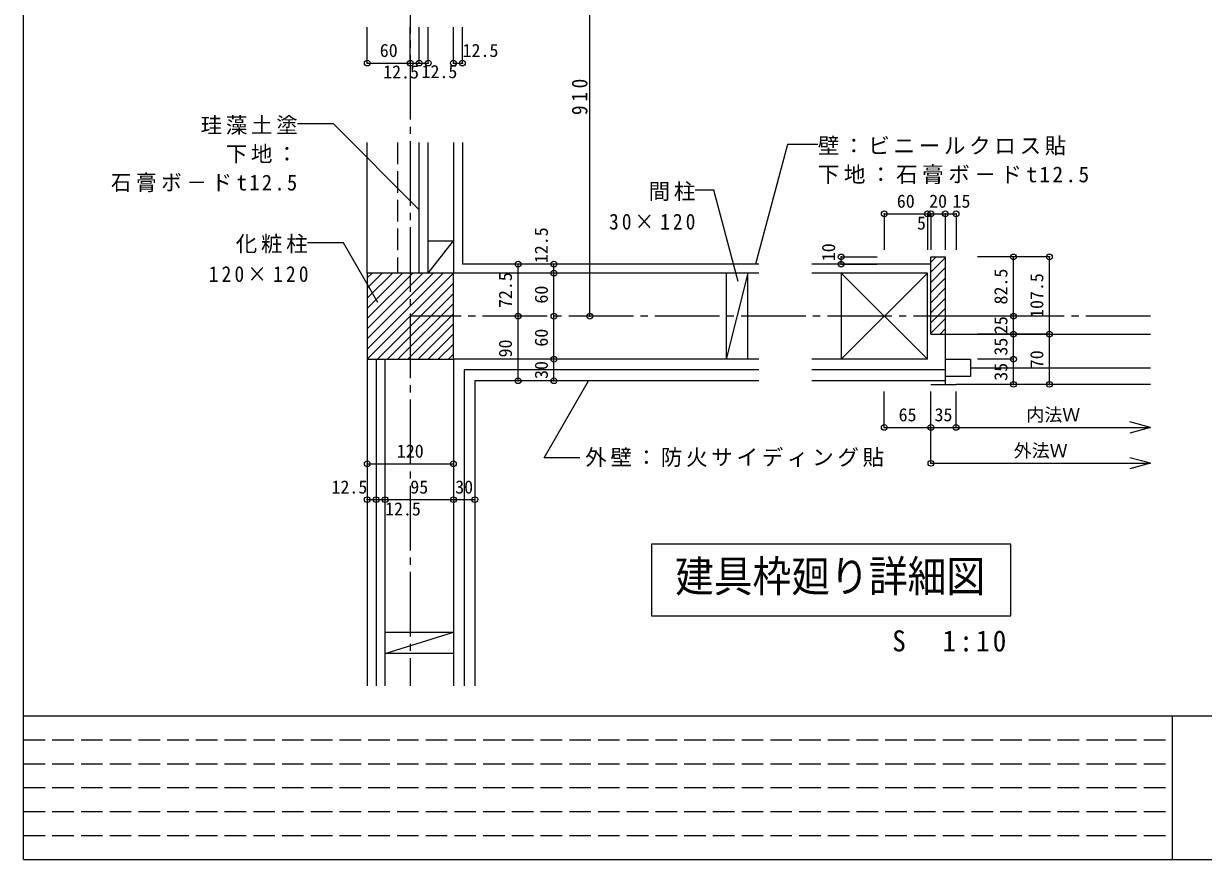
# Model space of a CAD drawing. Units: millimetres on the paper, enlarged 50 times, with parts at other scales. Extents: x -10000 to 10000, y -6925 to 6925.
# Drawn here: x -10000 to -1785, y -6925 to -1105 of the extents above; entities that cross this region are included whole.
import ezdxf
from ezdxf.enums import TextEntityAlignment as Align

# ---------------------------------------------------------------- set-up
doc = ezdxf.new("R2010")
doc.units = ezdxf.units.MM
doc.header["$LTSCALE"] = 50
doc.header["$PDMODE"] = 32
doc.header["$PDSIZE"] = 40
doc.linetypes.add('CHAIN2', pattern=[12, 9, -1, 1, -1])
doc.linetypes.add('DASHED3', pattern=[4, 3, -1])
for name, color, linetype, lineweight in [('8-0', 1, 'CHAIN2', 9), ('8-1', 7, 'Continuous', 25), ('8-2', 4, 'Continuous', 9), ('8-3', 3, 'Continuous', 13), ('8-4', 134, 'Continuous', 9), ('8-A', 7, 'Continuous', 9), ('8-C', 134, 'Continuous', 9), ('8-D', 4, 'Continuous', 9), ('A-D', 4, 'Continuous', 9), ('A-F', 4, 'Continuous', 9), ('F-1', 7, 'Continuous', 25)]:
    doc.layers.add(name, color=color, linetype=linetype, lineweight=lineweight)
doc.layers.add('F-A', color=7, linetype='Continuous')
doc.styles.add('ＭＳ ゴシック', font='')
doc.styles.get('ＭＳ ゴシック').set_extended_font_data('MS Gothic')

msp = doc.modelspace()

# ---------------------------------------------------------------- linework, layer by layer
at = {"layer": '8-0'}
for p, q in [((-7307.33, 6477.11), (-7307.33, -5716.53)), ((-2153.62, -3141.97), (-7307.33, -3141.97))]:
    msp.add_line(p, q, dxfattribs=at)
at = {"layer": '8-1'}
for p, q in [((-7244.83, -2841.97), (-7244.83, -1932.69)), ((-6944.83, -1932.69), (-6944.83, -2779.47)), ((-4881.74, -2779.47), (-6944.83, -2779.47)), ((-3682.33, -2779.47), (-4512.34, -2779.47)), ((-7544.83, -3441.97), (-7544.83, -5716.53)), ((-4881.74, -3591.97), (-6857.33, -3591.97)), ((-6857.33, -3591.97), (-6857.33, -5716.53)), ((-3582.33, -3591.97), (-4512.34, -3591.97))]:
    msp.add_line(p, q, dxfattribs=at)
at = {"layer": '8-2'}
for p, q in [((-7182.33, -2841.97), (-7182.33, -1932.69)), ((-7007.33, -1932.69), (-7007.33, -2841.97)), ((-7182.33, -2616.97), (-7007.33, -2616.97)), ((-7182.33, -2841.97), (-7007.33, -2616.97)), ((-4881.74, -2841.97), (-7007.33, -2841.97)), ((-5107.33, -2841.97), (-5107.33, -3441.97)), ((-4957.33, -2841.97), (-5107.33, -3441.97)), ((-4957.33, -3441.97), (-4957.33, -2841.97)), ((-3707.33, -2841.97), (-4512.34, -2841.97)), ((-4307.33, -2841.97), (-4307.33, -3441.97)), ((-4307.33, -2841.97), (-3707.33, -3441.97)), ((-3707.33, -2841.97), (-4307.33, -3441.97)), ((-3707.33, -3441.97), (-3707.33, -2841.97)), ((-7482.33, -5716.53), (-7482.33, -3441.97)), ((-7007.33, -3441.97), (-7007.33, -5716.53)), ((-4881.74, -3441.97), (-7007.33, -3441.97)), ((-3707.33, -3441.97), (-4512.34, -3441.97)), ((-3582.33, -3516.97), (-4512.34, -3516.97)), ((-7482.33, -5341.97), (-7007.33, -5341.97)), ((-7482.33, -5491.97), (-7007.33, -5341.97)), ((-7007.33, -5491.97), (-7482.33, -5491.97))]:
    msp.add_line(p, q, dxfattribs=at)
at = {"layer": '8-2', "color": 7, "lineweight": 25}
msp.add_lwpolyline([(-7007.33, -2841.97), (-7607.33, -2841.97), (-7607.33, -3441.97), (-7007.33, -3441.97)], close=True, dxfattribs=at)
at = {"layer": '8-2'}
msp.add_lwpolyline([(-4881.74, -3516.97), (-6932.33, -3516.97), (-6932.33, -5716.53)], dxfattribs=at)
at = {"layer": '8-3', "linetype": 'DASHED3'}
msp.add_line((-7397.33, -1932.69), (-7397.33, -2841.97), dxfattribs=at)
at = {"layer": '8-3'}
for p, q in [((-3582.33, -2729.47), (-3582.33, -3616.97)), ((-3682.33, -3266.97), (-3507.33, -3266.97)), ((-3407.33, -3501.97), (-2153.62, -3501.97)), ((-3682.33, -3616.97), (-3507.33, -3616.97))]:
    msp.add_line(p, q, dxfattribs=at)
at = {"layer": '8-3', "color": 4, "lineweight": 9}
for p, q in [((-3507.33, -3266.97), (-2153.62, -3266.97)), ((-2153.62, -3616.97), (-3507.33, -3616.97))]:
    msp.add_line(p, q, dxfattribs=at)
at = {"layer": '8-3'}
for points in [[(-3682.33, -3266.97), (-3682.33, -2729.47), (-3582.33, -2729.47)], [(-3582.33, -3441.97), (-3407.33, -3441.97), (-3407.33, -3561.97), (-3582.33, -3561.97)]]:
    msp.add_lwpolyline(points, dxfattribs=at)
at = {"layer": '8-4'}
for p, q in [((-7607.33, -2841.97), (-7607.33, -1932.69)), ((-7607.33, -3441.97), (-7607.33, -5716.53))]:
    msp.add_line(p, q, dxfattribs=at)
at = {"layer": '8-A', "color": 4}
for p, q in [((-7842.5, -1803.88), (-8092.5, -1803.88)), ((-7842.5, -1803.88), (-7244.83, -2401.56)), ((-7773.05, -2630.58), (-8023.05, -2630.58)), ((-7533.12, -3046.15), (-7773.05, -2630.58)), ((-6376.45, -4128.43), (-6066.72, -3591.97)), ((-6126.45, -4128.43), (-6376.45, -4128.43))]:
    msp.add_line(p, q, dxfattribs=at)
for points in [[(-4469.81, -1947.17), (-4681.91, -1947.17), (-4904.93, -2779.47)], [(-5023.45, -2901.55), (-5193.87, -2265.54), (-5323.17, -2265.54)]]:
    msp.add_lwpolyline(points, dxfattribs=at)
at = {"layer": '8-C'}
for p, q in [((-3682.33, -2765.37), (-3646.42, -2729.47)), ((-3682.33, -2836.08), (-3582.33, -2736.08)), ((-7607.33, -3441.97), (-7007.33, -2841.97)), ((-7607.33, -3371.26), (-7078.04, -2841.97)), ((-7607.33, -3300.54), (-7148.75, -2841.97)), ((-7607.33, -3229.83), (-7219.46, -2841.97)), ((-7607.33, -3159.12), (-7290.17, -2841.97)), ((-7607.33, -3088.41), (-7360.88, -2841.97)), ((-7607.33, -3017.7), (-7431.59, -2841.97)), ((-7607.33, -2946.99), (-7502.3, -2841.97)), ((-7607.33, -2876.28), (-7573.01, -2841.97)), ((-3682.33, -2906.79), (-3582.33, -2806.79)), ((-7536.62, -3441.97), (-7007.33, -2912.68)), ((-3682.33, -2977.51), (-3582.33, -2877.51)), ((-3682.33, -3048.22), (-3582.33, -2948.22)), ((-7465.9, -3441.97), (-7007.33, -2983.39)), ((-3682.33, -3118.93), (-3582.33, -3018.93)), ((-7395.19, -3441.97), (-7007.33, -3054.1)), ((-3682.33, -3189.64), (-3582.33, -3089.64)), ((-7324.48, -3441.97), (-7007.33, -3124.81)), ((-7253.77, -3441.97), (-7007.33, -3195.52)), ((-3682.33, -3260.35), (-3582.33, -3160.35)), ((-7183.06, -3441.97), (-7007.33, -3266.23)), ((-3618.23, -3266.97), (-3582.33, -3231.06)), ((-7112.35, -3441.97), (-7007.33, -3336.94)), ((-7041.64, -3441.97), (-7007.33, -3407.65))]:
    msp.add_line(p, q, dxfattribs=at)
at = {"layer": '8-D'}
for p, q in [((-6057.33, -3141.97), (-6057.33, 2958.03)), ((-7607.33, -1379.89), (-7607.33, -1129.89)), ((-7307.33, -1379.89), (-7307.33, -1129.89)), ((-7244.83, -1379.89), (-7244.83, -1129.89)), ((-7182.33, -1379.89), (-7182.33, -1129.89)), ((-7007.33, -1379.89), (-7007.33, -1129.89)), ((-6944.83, -1379.89), (-6944.83, -1129.89)), ((-4007.33, -2429.47), (-4007.33, -2679.47)), ((-4007.33, -2429.47), (-3707.33, -2429.47)), ((-3707.33, -2429.47), (-3707.33, -2679.47)), ((-3707.33, -2429.47), (-3682.33, -2429.47)), ((-3682.33, -2429.47), (-3682.33, -2679.47)), ((-3682.33, -2429.47), (-3582.33, -2429.47)), ((-3582.33, -2429.47), (-3582.33, -2679.47)), ((-3582.33, -2429.47), (-3507.33, -2429.47)), ((-3507.33, -2429.47), (-3507.33, -2679.47)), ((-4307.33, -2729.47), (-4057.33, -2729.47)), ((-4307.33, -2779.47), (-4307.33, -2729.47)), ((-4307.33, -2779.47), (-4057.33, -2779.47)), ((-2857.33, -2729.47), (-3357.33, -2729.47)), ((-3107.33, -3141.97), (-3107.33, -2729.47)), ((-2857.33, -3266.97), (-2857.33, -2729.47)), ((-3107.33, -3141.97), (-3357.33, -3141.97)), ((-3107.33, -3266.97), (-3107.33, -3141.97)), ((-2857.33, -3266.97), (-3357.33, -3266.97)), ((-3107.33, -3441.97), (-3107.33, -3266.97)), ((-2857.33, -3616.97), (-2857.33, -3266.97)), ((-3107.33, -3441.97), (-3357.33, -3441.97)), ((-3107.33, -3616.97), (-3107.33, -3441.97)), ((-4007.33, -3916.97), (-4007.33, -3666.97)), ((-3682.33, -4166.97), (-3682.33, -3666.97)), ((-3507.33, -3916.97), (-3507.33, -3666.97)), ((-2857.33, -3616.97), (-3357.33, -3616.97)), ((-4007.33, -3916.97), (-3682.33, -3916.97)), ((-3682.33, -3916.97), (-3507.33, -3916.97)), ((-3507.33, -3916.97), (-2153.62, -3916.97)), ((-2153.62, -3916.97), (-2298.51, -3878.14)), ((-2153.62, -3916.97), (-2298.51, -3955.79)), ((-3682.33, -4166.97), (-2153.62, -4166.97)), ((-2153.62, -4166.97), (-2298.51, -4128.14)), ((-2153.62, -4166.97), (-2298.51, -4205.79))]:
    msp.add_line(p, q, dxfattribs=at)
for p in [(-7607.33, -1379.89), (-7307.33, -1379.89), (-7244.83, -1379.89), (-7182.33, -1379.89), (-7007.33, -1379.89), (-6944.83, -1379.89), (-4007.33, -2429.47), (-3707.33, -2429.47), (-3682.33, -2429.47), (-3582.33, -2429.47), (-3507.33, -2429.47), (-4307.33, -2729.47), (-3107.33, -2729.47), (-2857.33, -2729.47), (-6557.33, -2779.47), (-6307.33, -2779.47), (-4307.33, -2779.47), (-6307.33, -2841.97), (-6557.33, -3141.97), (-6307.33, -3141.97), (-6057.33, -3141.97), (-3107.33, -3141.97), (-3107.33, -3266.97), (-2857.33, -3266.97), (-6307.33, -3441.97), (-3107.33, -3441.97), (-6557.33, -3591.97), (-6307.33, -3591.97), (-3107.33, -3616.97), (-2857.33, -3616.97), (-4007.33, -3916.97), (-3682.33, -3916.97), (-3507.33, -3916.97), (-7607.33, -4169.95), (-7007.33, -4169.95), (-3682.33, -4166.97), (-7607.33, -4419.95), (-7544.83, -4419.95), (-7482.33, -4419.95), (-7007.33, -4419.95), (-6857.33, -4419.95)]:
    msp.add_point(p, dxfattribs=at)
at = {"layer": 'A-D'}
for p, q in [((-7607.33, -1379.89), (-7307.33, -1379.89)), ((-7307.33, -1379.89), (-7244.83, -1379.89)), ((-7244.83, -1379.89), (-7182.33, -1379.89)), ((-7007.33, -1379.89), (-6944.83, -1379.89)), ((-7607.33, -4169.95), (-7007.33, -4169.95)), ((-7607.33, -4419.95), (-7544.83, -4419.95)), ((-7544.83, -4419.95), (-7482.33, -4419.95)), ((-7482.33, -4419.95), (-7007.33, -4419.95)), ((-7007.33, -4419.95), (-6857.33, -4419.95))]:
    msp.add_line(p, q, dxfattribs=at)
at = {"layer": 'A-F'}
for p, q in [((-6557.33, -3141.97), (-6557.33, -2779.47)), ((-6307.33, -2841.97), (-6307.33, -2779.47)), ((-6307.33, -3141.97), (-6307.33, -2841.97)), ((-6557.33, -3591.97), (-6557.33, -3141.97)), ((-6307.33, -3441.97), (-6307.33, -3141.97)), ((-6307.33, -3591.97), (-6307.33, -3441.97))]:
    msp.add_line(p, q, dxfattribs=at)
at = {"layer": 'F-1'}
for p, q in [((-10000, -6925), (-10000, 6925)), ((-10000, -5925), (10000, -5925)), ((-2000, -6925), (-2000, -5925)), ((-10000, -6925), (10000, -6925))]:
    msp.add_line(p, q, dxfattribs=at)
at = {"layer": 'F-1', "color": 4, "linetype": 'DASHED3', "lineweight": 9}
for p, q in [((-10000, -6091.67), (-2000, -6091.67)), ((-10000, -6258.33), (-2000, -6258.33)), ((-10000, -6425), (-2000, -6425)), ((-10000, -6591.67), (-2000, -6591.67)), ((-10000, -6758.33), (-2000, -6758.33))]:
    msp.add_line(p, q, dxfattribs=at)
at = {"layer": 'F-1'}
msp.add_lwpolyline([(-5626.87, -5229.04), (-3126.87, -5229.04), (-3126.87, -4729.04), (-5626.87, -4729.04)], close=True, dxfattribs=at)

# ---------------------------------------------------------------- texts
at = {"layer": '8-A', "char_height": 110, "attachment_point": 7, "style": 'ＭＳ ゴシック'}
for s, insert in [('\\T1.17;珪藻土塗', (-8767.5, -1878.88)), ('\\T1.17;壁：ビニールクロス貼', (-4469.81, -2022.17)), ('\\T1.17;下地：', (-8592.5, -2078.88)), ('\\T1.21;下地：石膏ボ－ドt12.5', (-4469.81, -2222.17)), ('\\T1.23;\\W0.95;石膏ボ－ドt12.5', (-9392.5, -2278.88)), ('\\T1.17;間柱', (-5648.17, -2340.54)), ('\\T1.32;\\W0.9;30×120', (-5923.17, -2540.54)), ('\\T1.17;化粧柱', (-8523.05, -2705.58)), ('\\T1.33;\\W0.9;120×120', (-8710.55, -2905.58)), ('\\T1.17;外壁：防火サイディング貼', (-6089.61, -4191.89))]:
    msp.add_mtext(s, dxfattribs=dict(at, insert=insert))
at = {"layer": '8-D', "style": 'ＭＳ ゴシック'}
for s, p in [('60', (-7519.83, -1364.89)), ('12.5', (-6943.36, -1364.89)), ('12.5', (-7496.59, -1514.51)), ('12.5', (-7229.31, -1512.26)), ('60', (-3919.83, -2414.47)), ('20', (-3694.83, -2414.47)), ('15', (-3531.98, -2414.47)), ('5', (-3779.46, -2566.57)), ('内法Ｗ', (-3017.97, -3901.97)), ('65', (-3907.33, -3901.97)), ('35', (-3657.33, -3901.97)), ('外法Ｗ', (-3105.47, -4151.97)), ('120', (-7401.08, -4154.95)), ('12.5', (-7856.25, -4404.95)), ('95', (-7307.33, -4404.95)), ('30', (-6994.83, -4404.95)), ('12.5', (-7483.26, -4557.6))]:
    msp.add_text(s, height=91.64, dxfattribs=at).set_placement(p, align=Align.BOTTOM_LEFT)
for s, p in [('12.5', (-6322.33, -2773.04)), ('10', (-4322.33, -2759.61)), ('72.5', (-6572.33, -3085.72)), ('82.5', (-3122.33, -3060.72)), ('107.5', (-2872.33, -3154.47)), ('60', (-6322.33, -3054.47)), ('25', (-3122.33, -3266.97)), ('60', (-6322.33, -3354.47)), ('90', (-6572.33, -3429.47)), ('35', (-3122.33, -3416.97)), ('70', (-2872.33, -3504.47)), ('30', (-6322.33, -3579.47)), ('35', (-3122.33, -3591.97))]:
    msp.add_text(s, height=91.64, rotation=90, dxfattribs=at).set_placement(p, align=Align.BOTTOM_LEFT)
at = {"layer": '8-D', "color": 7, "insert": (-6072.33, -1741.97), "char_height": 110, "attachment_point": 7, "rotation": 90, "style": 'ＭＳ ゴシック'}
msp.add_mtext('\\T1.38;\\W0.9;910', dxfattribs=at)
at = {"layer": 'F-A', "color": 3, "style": 'ＭＳ ゴシック', "width": 0.9}
msp.add_text('建具枠廻り詳細図', height=219.9, dxfattribs=at).set_placement((-5464.37, -5129.04), align=Align.BOTTOM_LEFT)
at = {"layer": 'F-A', "insert": (-3951.87, -5479.04), "char_height": 146.6, "attachment_point": 7, "style": 'ＭＳ ゴシック'}
msp.add_mtext('\\T1.23;\\W0.95;S\u30001:10', dxfattribs=at)

doc.saveas('drawing.dxf')
